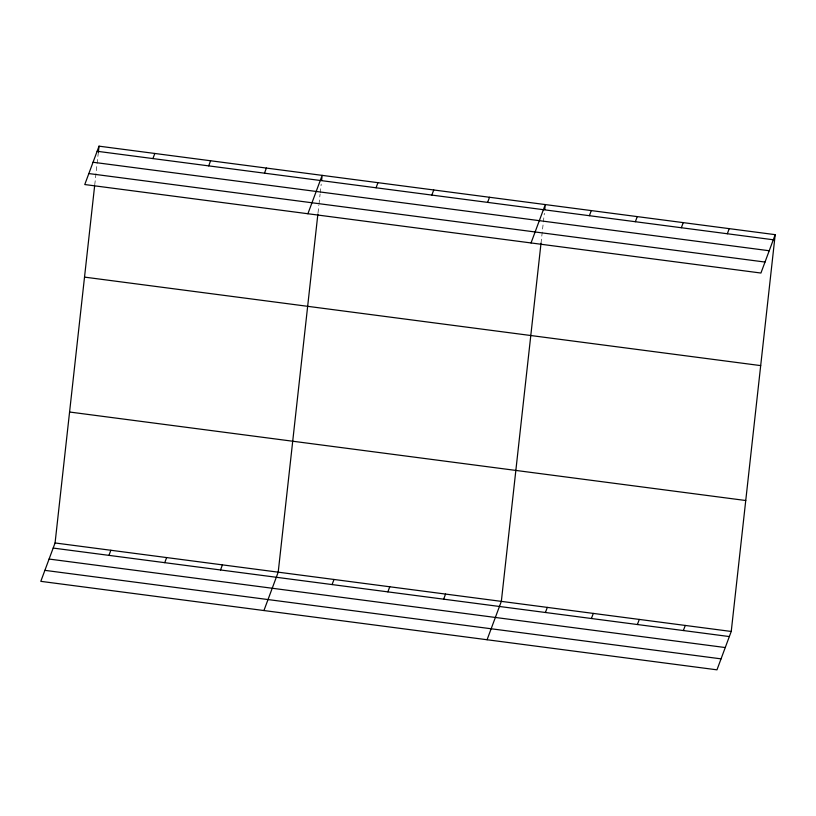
<?xml version="1.0" encoding="UTF-8"?>
<svg xmlns="http://www.w3.org/2000/svg" width="816" height="816" viewBox="0 0 816 816"><rect width="100%" height="100%" fill="white"/><g stroke="black" fill="none" stroke-linecap="round" stroke-linejoin="round"><path stroke-width="0.61" stroke-dasharray="4.08 3.06" d="M94.748 184.824L98.338 152.398M318.026 212.782L318.852 205.306M318.985 204.051L320.096 194.075M320.229 192.831L321.198 184.1M541.018 243.229L544.333 213.302"/><path stroke-width="1.22" d="M775.2 234.661L760.93 273.034L84.762 184.538L99.032 146.166L775.2 234.661L731.238 631.462L716.968 669.834L40.8 581.339L55.07 542.966L94.605 186.079M98.338 152.398L99.032 146.166M317.883 214.027L278.205 572.169L263.935 610.541M321.616 180.356L322.167 175.369L307.897 213.741M541.018 243.229L501.34 601.372L487.07 639.744M544.751 209.559L545.302 204.571L531.032 242.954M152.918 158.579L154.816 153.469M208.702 165.872L210.599 160.772M108.956 555.37L110.854 550.259M264.486 173.176L266.383 168.065M164.74 562.673L166.637 557.563M220.524 569.976L222.421 564.866M376.054 187.782L377.951 182.672M431.837 195.075L433.735 189.975M332.092 584.572L333.989 579.462M487.621 202.378L489.518 197.278M387.875 591.875L389.773 586.765M443.659 599.179L445.556 594.068M589.387 215.699L591.284 210.589M635.358 221.717L637.265 216.607M681.34 227.735L683.237 222.625M545.425 612.49L547.322 607.39M727.321 233.753L729.218 228.643M591.406 618.508L593.303 613.408M637.388 624.526L639.285 619.426M683.359 630.544L685.267 625.444M97.135 151.276L773.303 239.771M93.044 162.251L769.223 250.747M88.842 173.563L765.01 262.058M84.527 277.114L760.696 365.609M69.574 412.019L745.753 500.514M55.07 542.966L731.238 631.462M53.173 548.066L729.341 636.562M49.093 559.052L725.261 647.547M44.88 570.353L721.058 658.859"/></g></svg>
